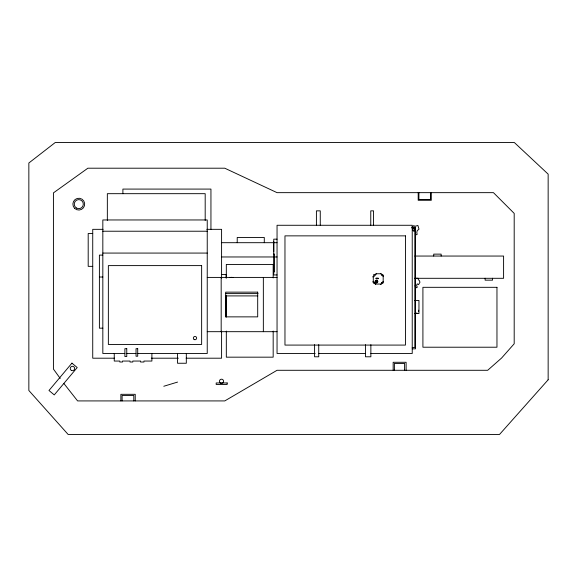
<?xml version="1.0" encoding="UTF-8"?>
<svg xmlns="http://www.w3.org/2000/svg" width="577" height="577" viewBox="0 0 577 577"><rect width="100%" height="100%" fill="white"/><g stroke="black" fill="none" stroke-linecap="round" stroke-linejoin="round"><path stroke-width="0.87" d="M411.776 227.828L412.23 227.1M163.796 386.258L177.557 382.082M414.748 278.287L418.101 278.265L418.404 279.816L419.212 280.364L419.984 282.16L418.556 284.656L417.243 283.87L416.587 285.204L417.229 287.151L416.926 287.62L416.262 287.721L415.043 285.81M412.23 227.244L415.527 227.244L415.527 348.825L412.23 348.825M412.23 227.533L415.527 227.533M412.23 228.312L414.82 228.312L414.82 347.498L412.23 347.498M103.045 229.336L92.731 229.336L92.731 358.202L114.52 358.202M206.833 229.336L221.59 229.336L221.59 278.085M102.829 231.226L207.237 231.226M92.731 233.526L88.194 233.526L88.194 266.358L92.731 266.358M277.047 239.159L273.75 239.159L273.75 274.948L277.047 274.948M273.75 241.431L273.75 251.738M221.59 242.693L277.047 242.693M102.829 253.072L207.237 253.072M273.75 253.981L274.299 253.981L274.299 271.976L273.75 271.976M102.829 255.099L99.395 255.099L99.395 328.169L102.829 328.169M414.899 256.051L503.591 256.051L503.591 278.302L414.899 278.302M221.59 256.967L277.047 256.967M376.031 274.421L373.766 274.421L373.766 276.693M381.318 274.421L382.832 274.421L382.832 275.936M221.59 274.529L226.126 274.529L226.126 278.085M99.395 277.025L102.829 277.025M207.237 277.414L277.047 277.414M375.274 283.487L373.766 283.487L373.766 281.98M381.318 283.487L382.832 283.487L382.832 281.98M225.376 293.606L258.07 293.606M225.65 295.907L257.811 295.907M414.755 300.451L418.96 300.451L418.96 313.563L414.755 313.563M207.237 331.681L277.047 331.681M124.884 353.492L102.829 353.492L102.829 219.96L207.237 219.96L207.237 353.492L137.708 353.492M126.76 353.492L136.028 353.492M315.179 353.492L277.047 353.492L277.047 225.275L412.23 225.275L412.23 353.492L370.867 353.492M318.728 353.492L365.479 353.492M151.304 358.202L178.358 358.202M186.14 358.202L221.59 358.202L221.59 331.162M412.23 226.775L413.067 226.227C414.38 224.655 413.961 226.804 415.613 226.112L417.892 225.47L418.996 229.156L417.2 230.721L416.81 232.488L417.142 234.421L416.147 234.81L415.267 233.973M63.888 383.503L77.599 400.921L224.77 400.921L277.047 370.29L487.68 370.29L501.608 358.021L514.194 343.777L514.194 213.396L493.45 192.653L277.047 192.653L224.77 168.203L87.87 168.203L53.423 192.891L53.423 369.049L60.224 378.447M492.542 278.237L492.542 280.155L485.127 280.155L485.127 278.237M441.138 256.051L441.138 254.132L433.724 254.132L433.724 256.051M431.286 192.653L431.286 200.291L418.195 200.291L418.195 192.653M430.442 192.653L430.442 199.44L418.909 199.44L418.909 192.653M406.114 370.29L406.114 362.284L393.161 362.284L393.161 370.29M404.592 370.29L404.592 363.452L394.394 363.452L394.394 370.29M377.949 278.258L377.949 278.677M377.647 278.258L377.647 278.677M376.752 278.258L376.752 278.677M376.529 278.258L376.529 278.677M376.226 278.258L376.226 278.677M373.557 225.275L373.557 210.85L370.759 210.85L370.759 225.275M370.867 344.685L370.867 356.788L365.479 356.788L365.479 344.685M320.264 225.275L320.264 210.85L316.412 210.85L316.412 225.275M318.728 344.649L318.728 356.788L314.58 356.788L314.58 344.649M273.173 277.941L273.173 264.432L226.321 264.432L226.321 277.941M273.173 331.061L273.173 357.17L226.321 357.17L226.321 331.061M264.288 242.693L264.288 237.472L237.219 237.472L237.219 242.693M263.35 277.414L263.35 331.681M226.321 295.943L226.321 316.65M226.126 295.878L226.126 317.227M221.179 277.414L221.179 331.681M210.944 229.336L210.944 189.083L122.894 189.083L122.894 193.677M205.188 220.421L205.188 193.677L107.344 193.677L107.344 220.421M186.321 353.492L186.321 363.25L177.528 363.25L177.528 353.492M151.895 353.492L151.895 361.051L143.954 361.051L143.954 362.01L140.593 362.01L140.593 361.051L132.797 361.051L132.797 362.01L130.02 362.01L130.02 361.051L122.504 361.051L122.504 362.01L119.814 362.01L119.814 361.051L114.253 361.051L114.253 353.492M135.234 400.921L135.234 394.315L120.874 394.315L120.874 400.921M133.806 400.921L133.806 395.447L122.108 395.447L122.108 400.921M229.999 277.559A5.77 5.77 0 0 1 232.985 277.559M418.599 310.181A2.337 2.337 0 0 1 418.599 311.392M416.947 313.044A2.337 2.337 0 0 1 415.736 313.044M376.19 281.482L376.723 281.626L376.19 281.482M381.729 282.456L380.899 284.612L380.899 284.064L375.447 284.064L375.447 284.612L374.646 282.651L372.735 281.901L373.283 281.901L373.283 276.852L372.735 276.852L374.992 275.618L376.24 273.347L376.24 273.758L380.899 273.758L380.899 273.347L381.621 275.431L383.59 276.037L383.178 276.037L383.178 281.922L383.59 281.922L381.729 282.456M71.945 363.135L48.987 390.492L54.252 394.906L77.21 367.549L71.945 363.135M548.15 379.789L499.516 434.467L68.144 434.467L28.85 390.492L28.85 163.002L55.226 142.533L514.352 142.533L548.15 174.131L548.15 379.789M405.451 235.863L284.966 235.863L284.966 345.082L405.451 345.082L405.451 235.863M201.64 265.608L108.361 265.608L108.361 344.462L201.64 344.462L201.64 265.608M378.202 278.258L375.959 278.258L375.959 278.677L378.202 278.677L378.202 278.258M496.963 287.317L422.912 287.317L422.912 347.217L496.963 347.217L496.963 287.317M257.695 292.142L225.686 292.142L225.686 316.867L257.695 316.867L257.695 292.142M126.76 348.688L124.884 348.688L124.884 356.528L126.76 356.528L126.76 348.688M137.708 348.688L136.028 348.688L136.028 356.225L137.708 356.225L137.708 348.688M227.179 382.962L216.187 382.962L216.187 384.477L227.179 384.477L227.179 382.962M377.437 278.677L377.437 278.258L377.387 278.677M71.346 370.391A2.2 2.2 0 0 0 74.642 368.487A2.2 2.2 0 0 0 71.346 366.583A2.2 2.2 0 0 0 71.346 370.391M220.479 383.027A2.063 2.063 0 0 0 223.573 381.246A2.063 2.063 0 0 0 220.479 379.457A2.063 2.063 0 0 0 220.479 383.027M194.168 339.514A1.652 1.652 0 0 0 196.642 338.086A1.652 1.652 0 0 0 194.168 336.665A1.652 1.652 0 0 0 194.168 339.514M74.606 208.319A5.907 5.907 0 0 0 84.494 205.672A5.907 5.907 0 0 0 77.26 198.438A5.907 5.907 0 0 0 74.606 208.319M413.283 230.879A1.096 1.096 0 0 0 414.935 229.927A1.096 1.096 0 0 0 413.283 228.975A1.096 1.096 0 0 0 413.283 230.879M76.517 208.066A4.537 4.537 0 0 0 83.319 204.143A4.537 4.537 0 0 0 76.517 200.212A4.537 4.537 0 0 0 76.517 208.066M375.512 282.499A1.342 1.342 0 0 0 377.747 281.901A1.342 1.342 0 0 0 376.11 280.263A1.342 1.342 0 0 0 375.512 282.499M375.851 282.6A1.212 1.212 0 0 0 377.668 281.554A1.212 1.212 0 0 0 375.851 280.509A1.212 1.212 0 0 0 375.851 282.6"/></g></svg>
